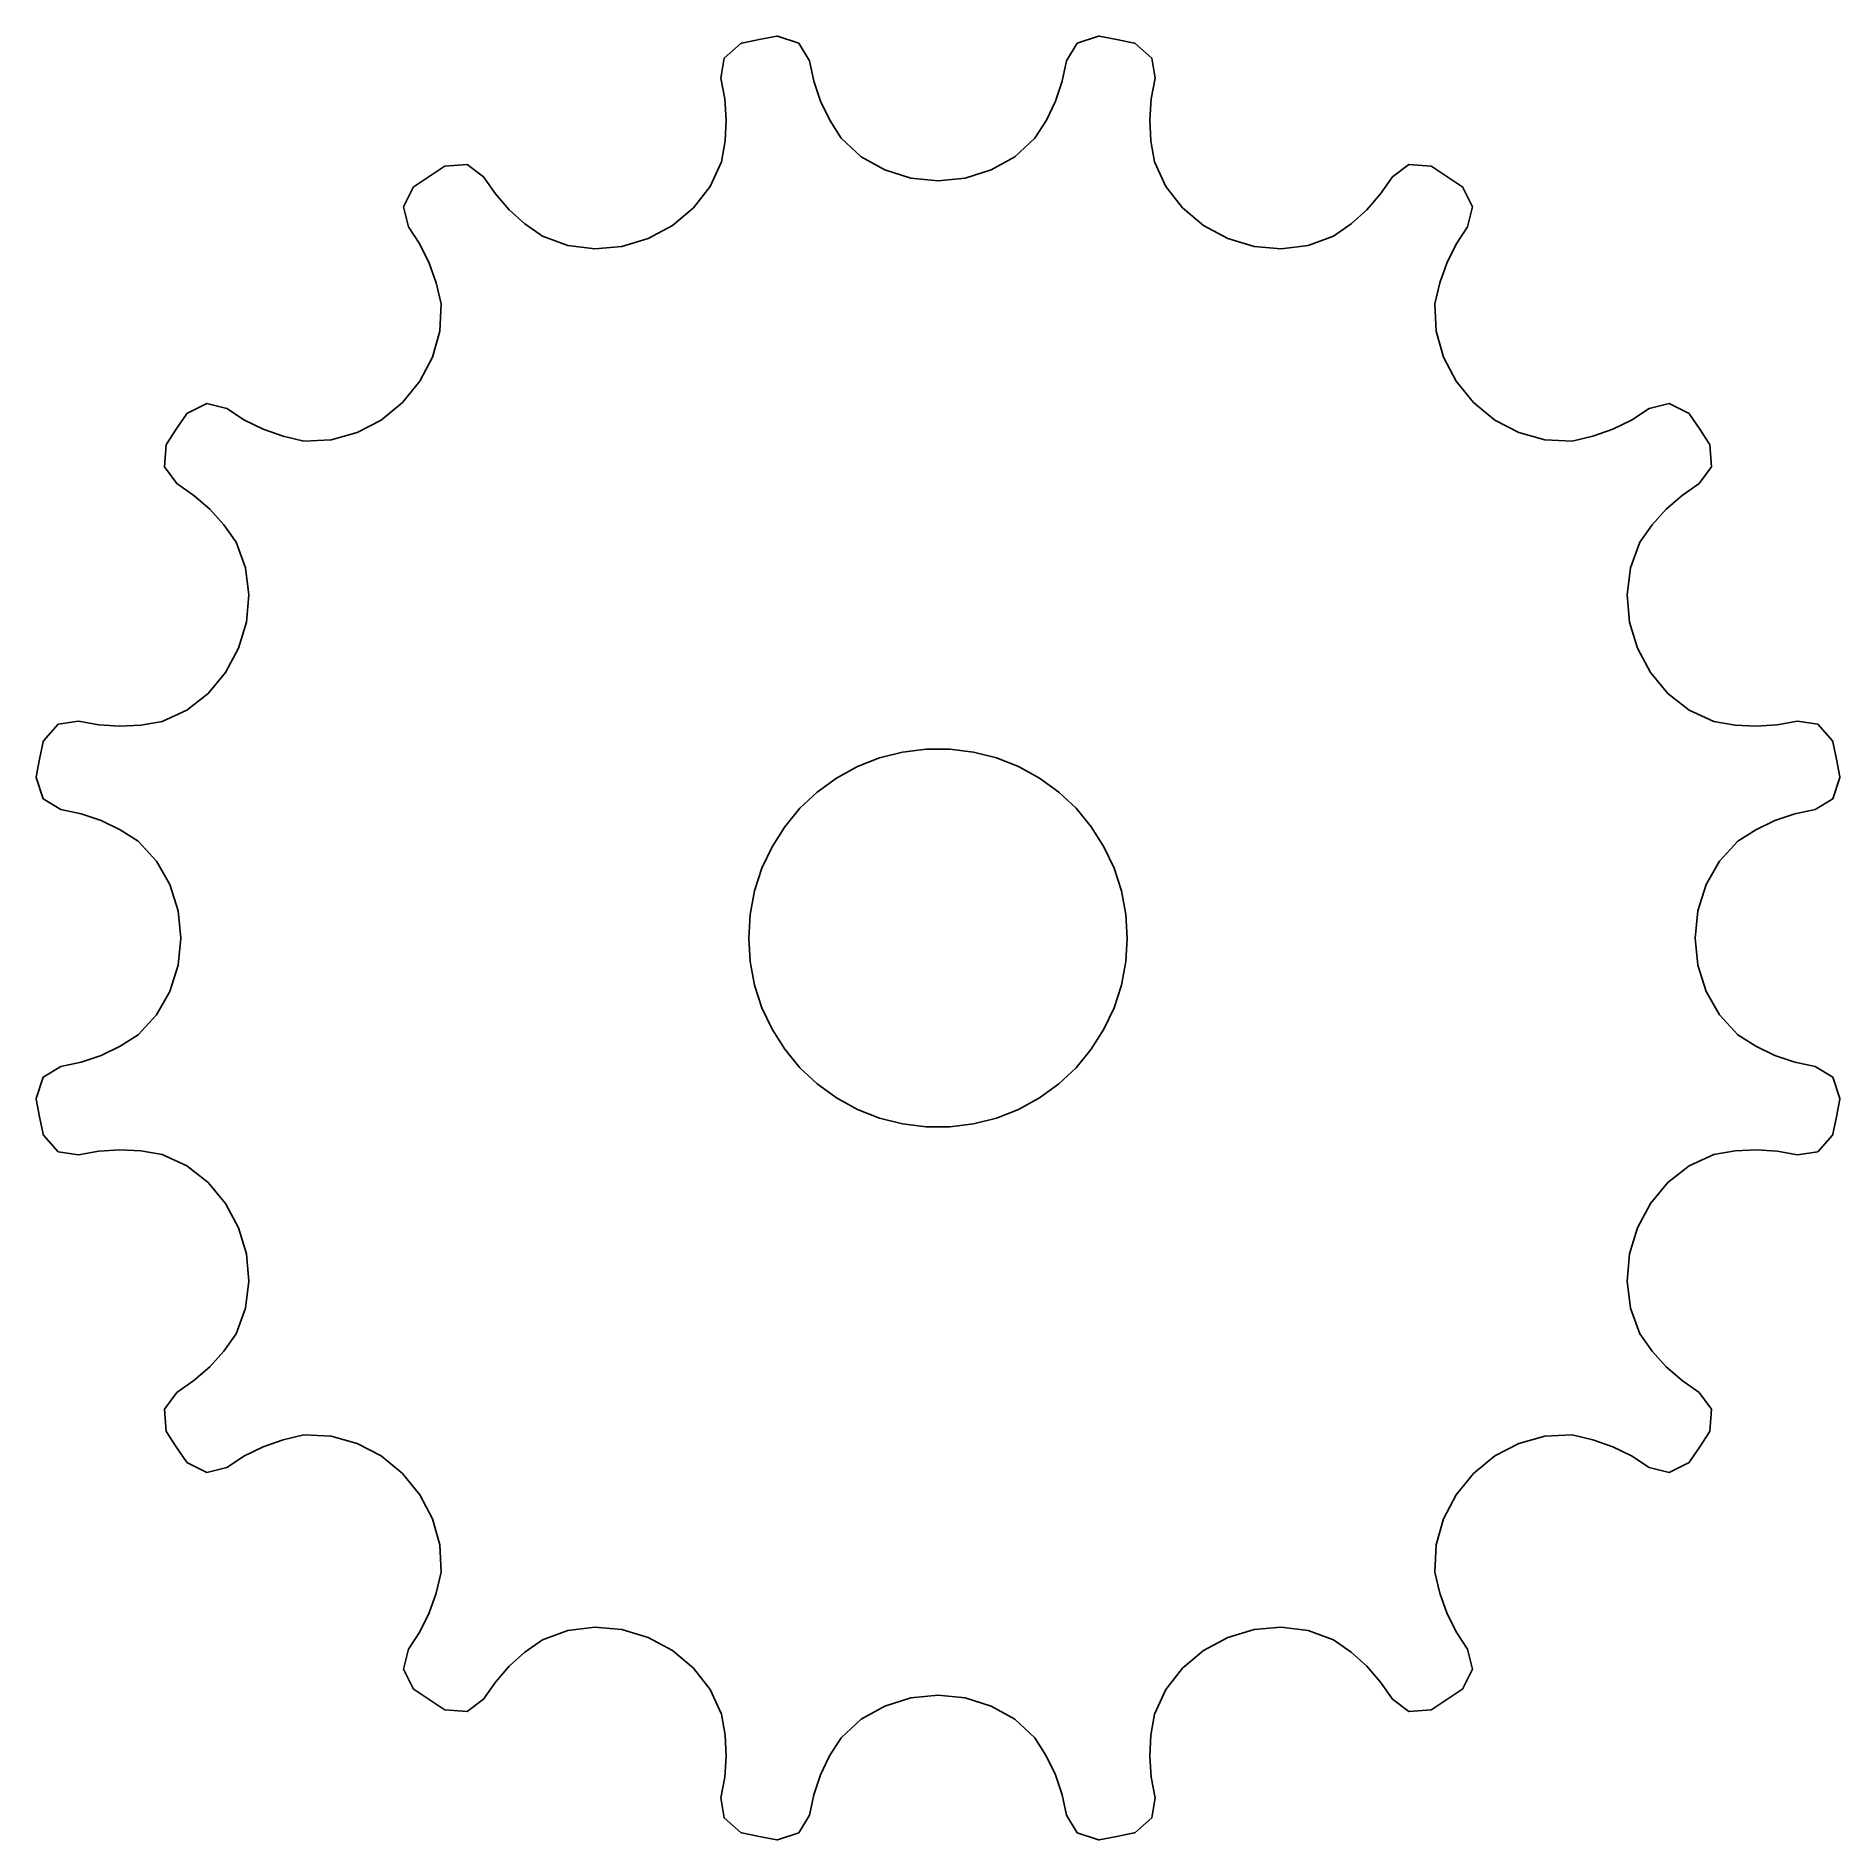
# Model space of a CAD drawing. Header units: metres. Extents: x -5 to 5, y 105 to 225.
# Drawn here: x -4.76 to 4.76, y 105.24 to 114.76 of the extents above.
import ezdxf

# ---------------------------------------------------------------- set-up
doc = ezdxf.new("R2010")
doc.units = ezdxf.units.M

msp = doc.modelspace()

# ---------------------------------------------------------------- linework, layer by layer
for p, q in [((-1.04059, 114.726), (-1.13014, 114.648)), ((-1.03702, 114.727), (-1.04059, 114.726)), ((-0.944031, 114.746), (-1.03702, 114.727)), ((-0.850662, 114.764), (-0.944031, 114.746)), ((-0.847046, 114.764), (-0.850662, 114.764)), ((-0.734589, 114.727), (-0.847046, 114.764)), ((-0.678375, 114.634), (-0.734589, 114.727)), ((0.734741, 114.727), (0.678375, 114.634)), ((0.847046, 114.764), (0.734741, 114.727)), ((0.850662, 114.764), (0.847046, 114.764)), ((0.944031, 114.746), (0.850662, 114.764)), ((1.03702, 114.727), (0.944031, 114.746)), ((1.04059, 114.726), (1.03702, 114.727)), ((1.13026, 114.648), (1.04059, 114.726)), ((-1.13014, 114.648), (-1.1465, 114.541)), ((-0.655991, 114.526), (-0.678375, 114.634)), ((0.678375, 114.634), (0.656052, 114.526)), ((1.1465, 114.541), (1.13026, 114.648)), ((-1.1465, 114.541), (-1.12584, 114.432)), ((1.12589, 114.432), (1.1465, 114.541)), ((-0.620392, 114.421), (-0.655991, 114.526)), ((0.656052, 114.526), (0.620544, 114.421)), ((-1.12584, 114.432), (-1.11859, 114.322)), ((-0.572189, 114.32), (-0.620392, 114.421)), ((0.620544, 114.421), (0.572357, 114.32)), ((1.11874, 114.322), (1.12589, 114.432)), ((-1.11859, 114.322), (-1.12457, 114.211)), ((-0.511993, 114.225), (-0.572189, 114.32)), ((0.572357, 114.32), (0.511993, 114.225)), ((1.12474, 114.211), (1.11874, 114.322)), ((-1.12457, 114.211), (-1.14362, 114.099)), ((-0.406158, 114.127), (-0.511993, 114.225)), ((0.511993, 114.225), (0.406158, 114.127)), ((1.14362, 114.099), (1.12474, 114.211)), ((-2.60886, 114.075), (-2.68837, 114.023)), ((-2.60576, 114.077), (-2.60886, 114.075)), ((-2.48764, 114.086), (-2.60576, 114.077)), ((-2.39999, 114.021), (-2.48764, 114.086)), ((-1.14362, 114.099), (-1.20421, 113.969)), ((-0.281647, 114.057), (-0.406158, 114.127)), ((-0.144287, 114.014), (-0.281647, 114.057)), ((0.281647, 114.057), (0.144287, 114.014)), ((0.406158, 114.127), (0.281647, 114.057)), ((1.20421, 113.969), (1.14362, 114.099)), ((2.48776, 114.086), (2.39999, 114.021)), ((2.60576, 114.077), (2.48776, 114.086)), ((2.60886, 114.075), (2.60576, 114.077)), ((2.68837, 114.023), (2.60886, 114.075)), ((-2.76984, 113.968), (-2.82297, 113.862)), ((-2.76685, 113.97), (-2.76984, 113.968)), ((-2.68837, 114.023), (-2.76685, 113.97)), ((-2.33803, 113.93), (-2.39999, 114.021)), ((-1.20421, 113.969), (-1.29231, 113.856)), ((0, 114), (-0.144287, 114.014)), ((0.144287, 114.014), (0, 114)), ((1.29231, 113.856), (1.20421, 113.969)), ((2.39999, 114.021), (2.33807, 113.93)), ((2.76685, 113.97), (2.68837, 114.023)), ((2.76984, 113.968), (2.76685, 113.97)), ((2.82307, 113.862), (2.76984, 113.968)), ((-2.26508, 113.847), (-2.33803, 113.93)), ((2.33807, 113.93), (2.26523, 113.847)), ((-2.82297, 113.862), (-2.79684, 113.756)), ((-2.18201, 113.773), (-2.26508, 113.847)), ((-2.08968, 113.707), (-2.18201, 113.773)), ((-1.29231, 113.856), (-1.40286, 113.764)), ((1.40286, 113.764), (1.29231, 113.856)), ((2.18217, 113.773), (2.08968, 113.707)), ((2.26523, 113.847), (2.18217, 113.773)), ((2.79684, 113.756), (2.82307, 113.862)), ((-2.79684, 113.756), (-2.73634, 113.664)), ((-1.95471, 113.658), (-2.08968, 113.707)), ((-1.53064, 113.695), (-1.66948, 113.653)), ((-1.40286, 113.764), (-1.53064, 113.695)), ((1.53064, 113.695), (1.40286, 113.764)), ((1.66948, 113.653), (1.53064, 113.695)), ((2.08968, 113.707), (1.95471, 113.658)), ((2.73637, 113.664), (2.79684, 113.756)), ((-2.73634, 113.664), (-2.68745, 113.565)), ((-1.81274, 113.64), (-1.95471, 113.658)), ((-1.66948, 113.653), (-1.81274, 113.64)), ((1.81274, 113.64), (1.66948, 113.653)), ((1.95471, 113.658), (1.81274, 113.64)), ((2.68756, 113.565), (2.73637, 113.664)), ((-2.68745, 113.565), (-2.65031, 113.46)), ((2.65044, 113.46), (2.68756, 113.565)), ((-2.65031, 113.46), (-2.62512, 113.349)), ((2.62512, 113.349), (2.65044, 113.46)), ((-2.62512, 113.349), (-2.63126, 113.206)), ((2.63126, 113.206), (2.62512, 113.349)), ((-2.63126, 113.206), (-2.66956, 113.068)), ((2.66956, 113.068), (2.63126, 113.206)), ((-2.66956, 113.068), (-2.73645, 112.941)), ((2.73645, 112.941), (2.66956, 113.068)), ((-2.73645, 112.941), (-2.82826, 112.828)), ((2.82826, 112.828), (2.73645, 112.941)), ((-3.86195, 112.823), (-3.96776, 112.77)), ((-3.75623, 112.797), (-3.86195, 112.823)), ((-2.82826, 112.828), (-2.94051, 112.736)), ((2.94051, 112.736), (2.82826, 112.828)), ((3.86205, 112.823), (3.75623, 112.797)), ((3.96776, 112.77), (3.86205, 112.823)), ((-3.96988, 112.767), (-4.02344, 112.688)), ((-3.96776, 112.77), (-3.96988, 112.767)), ((-3.66411, 112.736), (-3.75623, 112.797)), ((-3.56493, 112.688), (-3.66411, 112.736)), ((-2.94051, 112.736), (-3.06787, 112.67)), ((3.06787, 112.67), (2.94051, 112.736)), ((3.66414, 112.736), (3.56505, 112.687)), ((3.75623, 112.797), (3.66414, 112.736)), ((3.96988, 112.767), (3.96776, 112.77)), ((4.02344, 112.688), (3.96988, 112.767)), ((-4.02344, 112.688), (-4.07544, 112.609)), ((-3.45964, 112.65), (-3.56493, 112.688)), ((-3.34921, 112.625), (-3.45964, 112.65)), ((-3.20566, 112.631), (-3.34921, 112.625)), ((-3.06787, 112.67), (-3.20566, 112.631)), ((3.20566, 112.631), (3.06787, 112.67)), ((3.34921, 112.625), (3.20566, 112.631)), ((3.45976, 112.65), (3.34921, 112.625)), ((3.56505, 112.687), (3.45976, 112.65)), ((4.07544, 112.609), (4.02344, 112.688)), ((-4.07739, 112.606), (-4.08603, 112.488)), ((-4.07544, 112.609), (-4.07739, 112.606)), ((4.07739, 112.606), (4.07544, 112.609)), ((4.08609, 112.488), (4.07739, 112.606)), ((-4.08603, 112.488), (-4.02139, 112.4)), ((4.02139, 112.4), (4.08609, 112.488)), ((-4.02139, 112.4), (-3.93025, 112.338)), ((3.93028, 112.338), (4.02139, 112.4)), ((-3.93025, 112.338), (-3.84717, 112.265)), ((-3.84717, 112.265), (-3.77258, 112.182)), ((3.77264, 112.182), (3.84723, 112.265)), ((3.84723, 112.265), (3.93028, 112.338)), ((-3.77258, 112.182), (-3.70699, 112.09)), ((3.70699, 112.09), (3.77264, 112.182)), ((-3.70699, 112.09), (-3.65771, 111.955)), ((3.65771, 111.955), (3.70699, 112.09)), ((-3.65771, 111.955), (-3.64037, 111.813)), ((3.64037, 111.813), (3.65771, 111.955)), ((-3.64037, 111.813), (-3.65343, 111.669)), ((3.65343, 111.669), (3.64037, 111.813)), ((-3.65343, 111.669), (-3.69531, 111.531)), ((3.69531, 111.531), (3.65343, 111.669)), ((-3.69531, 111.531), (-3.76387, 111.403)), ((3.76387, 111.403), (3.69531, 111.531)), ((-3.76387, 111.403), (-3.85593, 111.292)), ((3.85593, 111.292), (3.76387, 111.403)), ((-3.85593, 111.292), (-3.96858, 111.204)), ((3.96858, 111.204), (3.85593, 111.292)), ((-3.96858, 111.204), (-4.09886, 111.144)), ((4.09886, 111.144), (3.96858, 111.204)), ((-4.64833, 111.13), (-4.72571, 111.041)), ((-4.5406, 111.146), (-4.64833, 111.13)), ((-4.43236, 111.126), (-4.5406, 111.146)), ((-4.32205, 111.119), (-4.43236, 111.126)), ((-4.21059, 111.125), (-4.32205, 111.119)), ((-4.09886, 111.144), (-4.21059, 111.125)), ((4.21065, 111.125), (4.09886, 111.144)), ((4.32211, 111.119), (4.21065, 111.125)), ((4.43237, 111.126), (4.32211, 111.119)), ((4.5406, 111.146), (4.43237, 111.126)), ((4.64838, 111.13), (4.5406, 111.146)), ((4.72571, 111.041), (4.64838, 111.13)), ((-4.72652, 111.037), (-4.74597, 110.944)), ((-4.72571, 111.041), (-4.72652, 111.037)), ((4.72652, 111.037), (4.72571, 111.041)), ((4.74597, 110.944), (4.72652, 111.037)), ((-4.74597, 110.944), (-4.7636, 110.851)), ((-0.425766, 110.905), (-0.309006, 110.951)), ((-0.309006, 110.951), (-0.187378, 110.982)), ((-0.187378, 110.982), (-0.06279, 110.998)), ((-0.06279, 110.998), (0.06279, 110.998)), ((0.06279, 110.998), (0.187378, 110.982)), ((0.187378, 110.982), (0.309006, 110.951)), ((0.309006, 110.951), (0.425766, 110.905)), ((4.7636, 110.851), (4.74597, 110.944)), ((-4.7636, 110.851), (-4.76421, 110.847)), ((-4.76421, 110.847), (-4.72704, 110.735)), ((-0.637421, 110.771), (-0.535812, 110.844)), ((-0.535812, 110.844), (-0.425766, 110.905)), ((0.425766, 110.905), (0.535812, 110.844)), ((0.535812, 110.844), (0.637421, 110.771)), ((4.72704, 110.735), (4.76421, 110.847)), ((4.76421, 110.847), (4.7636, 110.851)), ((-4.72704, 110.735), (-4.63373, 110.678)), ((-0.728958, 110.685), (-0.637421, 110.771)), ((0.637421, 110.771), (0.728958, 110.685)), ((4.63373, 110.678), (4.72704, 110.735)), ((-4.63373, 110.678), (-4.52583, 110.656)), ((-4.52583, 110.656), (-4.42119, 110.621)), ((-0.809006, 110.588), (-0.728958, 110.685)), ((0.728958, 110.685), (0.809006, 110.588)), ((4.42119, 110.62), (4.52583, 110.656)), ((4.52583, 110.656), (4.63373, 110.678)), ((-4.42119, 110.621), (-4.3205, 110.572)), ((-4.3205, 110.572), (-4.2245, 110.512)), ((-0.876297, 110.482), (-0.809006, 110.588)), ((0.809006, 110.588), (0.876297, 110.482)), ((4.2245, 110.512), (4.3205, 110.572)), ((4.3205, 110.572), (4.42119, 110.62)), ((-4.2245, 110.512), (-4.12733, 110.406)), ((-0.929764, 110.368), (-0.876297, 110.482)), ((0.876297, 110.482), (0.929764, 110.368)), ((4.12733, 110.406), (4.2245, 110.512)), ((-4.12733, 110.406), (-4.05698, 110.282)), ((-0.968582, 110.249), (-0.929764, 110.368)), ((0.929764, 110.368), (0.968582, 110.249)), ((4.05698, 110.282), (4.12733, 110.406)), ((-4.05698, 110.282), (-4.01422, 110.144)), ((-0.992111, 110.125), (-0.968582, 110.249)), ((0.968582, 110.249), (0.992111, 110.125)), ((4.01422, 110.144), (4.05698, 110.282)), ((-4.01422, 110.144), (-3.99979, 110)), ((-1, 110), (-0.992111, 110.125)), ((0.992111, 110.125), (1, 110)), ((3.99979, 110), (4.01422, 110.144)), ((-3.99979, 110), (-4.01422, 109.856)), ((-0.992111, 109.875), (-1, 110)), ((1, 110), (0.992111, 109.875)), ((4.01422, 109.856), (3.99979, 110)), ((-0.968582, 109.751), (-0.992111, 109.875)), ((0.992111, 109.875), (0.968582, 109.751)), ((-4.01422, 109.856), (-4.05698, 109.718)), ((4.05698, 109.718), (4.01422, 109.856)), ((-4.05698, 109.718), (-4.12733, 109.594)), ((-0.929764, 109.632), (-0.968582, 109.751)), ((0.968582, 109.751), (0.929764, 109.632)), ((4.12733, 109.594), (4.05698, 109.718)), ((-4.12733, 109.594), (-4.2245, 109.488)), ((-0.876297, 109.518), (-0.929764, 109.632)), ((0.929764, 109.632), (0.876297, 109.518)), ((4.2245, 109.488), (4.12733, 109.594)), ((-4.2245, 109.488), (-4.3205, 109.428)), ((-0.809006, 109.412), (-0.876297, 109.518)), ((0.876297, 109.518), (0.809006, 109.412)), ((4.3205, 109.428), (4.2245, 109.488)), ((-4.3205, 109.428), (-4.42119, 109.38)), ((-0.728958, 109.315), (-0.809006, 109.412)), ((0.809006, 109.412), (0.728958, 109.315)), ((4.42119, 109.379), (4.3205, 109.428)), ((-4.63373, 109.322), (-4.72704, 109.265)), ((-4.52583, 109.344), (-4.63373, 109.322)), ((-4.42119, 109.38), (-4.52583, 109.344)), ((-0.637421, 109.229), (-0.728958, 109.315)), ((0.728958, 109.315), (0.637421, 109.229)), ((4.52583, 109.344), (4.42119, 109.379)), ((4.63373, 109.322), (4.52583, 109.344)), ((4.72704, 109.265), (4.63373, 109.322)), ((-4.72704, 109.265), (-4.76421, 109.153)), ((-0.535812, 109.156), (-0.637421, 109.229)), ((0.637421, 109.229), (0.535812, 109.156)), ((4.76421, 109.153), (4.72704, 109.265)), ((-4.76421, 109.153), (-4.7636, 109.149)), ((-4.7636, 109.149), (-4.74597, 109.056)), ((-0.425766, 109.095), (-0.535812, 109.156)), ((0.535812, 109.156), (0.425766, 109.095)), ((4.74597, 109.056), (4.7636, 109.149)), ((4.7636, 109.149), (4.76421, 109.153)), ((-4.74597, 109.056), (-4.72652, 108.963)), ((-0.309006, 109.049), (-0.425766, 109.095)), ((-0.187378, 109.018), (-0.309006, 109.049)), ((-0.06279, 109.002), (-0.187378, 109.018)), ((0.187378, 109.018), (0.06279, 109.002)), ((0.309006, 109.049), (0.187378, 109.018)), ((0.425766, 109.095), (0.309006, 109.049)), ((4.72652, 108.963), (4.74597, 109.056)), ((-4.72652, 108.963), (-4.72571, 108.959)), ((-4.72571, 108.959), (-4.64838, 108.87)), ((0.06279, 109.002), (-0.06279, 109.002)), ((4.64833, 108.87), (4.72571, 108.959)), ((4.72571, 108.959), (4.72652, 108.963)), ((-4.64838, 108.87), (-4.5406, 108.854)), ((-4.5406, 108.854), (-4.43237, 108.874)), ((-4.43237, 108.874), (-4.32211, 108.881)), ((-4.32211, 108.881), (-4.21065, 108.875)), ((-4.21065, 108.875), (-4.09886, 108.856)), ((-4.09886, 108.856), (-3.96858, 108.796)), ((3.96858, 108.796), (4.09886, 108.856)), ((4.09886, 108.856), (4.21059, 108.875)), ((4.21059, 108.875), (4.32205, 108.881)), ((4.32205, 108.881), (4.43236, 108.874)), ((4.43236, 108.874), (4.5406, 108.854)), ((4.5406, 108.854), (4.64833, 108.87)), ((-3.96858, 108.796), (-3.85593, 108.708)), ((3.85593, 108.708), (3.96858, 108.796)), ((-3.85593, 108.708), (-3.76387, 108.597)), ((3.76387, 108.597), (3.85593, 108.708)), ((-3.76387, 108.597), (-3.69531, 108.469)), ((3.69531, 108.469), (3.76387, 108.597)), ((-3.69531, 108.469), (-3.65343, 108.331)), ((3.65343, 108.331), (3.69531, 108.469)), ((-3.65343, 108.331), (-3.64037, 108.187)), ((3.64037, 108.187), (3.65343, 108.331)), ((-3.64037, 108.187), (-3.65771, 108.045)), ((3.65771, 108.045), (3.64037, 108.187)), ((-3.65771, 108.045), (-3.70699, 107.91)), ((3.70699, 107.91), (3.65771, 108.045)), ((-3.70699, 107.91), (-3.77264, 107.818)), ((3.77258, 107.818), (3.70699, 107.91)), ((-3.77264, 107.818), (-3.84723, 107.735)), ((3.84717, 107.735), (3.77258, 107.818)), ((-3.84723, 107.735), (-3.93028, 107.662)), ((3.93025, 107.662), (3.84717, 107.735)), ((-4.02139, 107.6), (-4.08609, 107.512)), ((-3.93028, 107.662), (-4.02139, 107.6)), ((4.02139, 107.6), (3.93025, 107.662)), ((4.08603, 107.512), (4.02139, 107.6)), ((-4.08609, 107.512), (-4.07739, 107.394)), ((4.07739, 107.394), (4.08603, 107.512)), ((-4.07739, 107.394), (-4.07544, 107.391)), ((-4.07544, 107.391), (-4.02344, 107.312)), ((4.02344, 107.312), (4.07544, 107.391)), ((4.07544, 107.391), (4.07739, 107.394)), ((-4.02344, 107.312), (-3.96988, 107.233)), ((-3.66414, 107.264), (-3.56505, 107.313)), ((-3.56505, 107.313), (-3.45976, 107.35)), ((-3.45976, 107.35), (-3.34921, 107.375)), ((-3.34921, 107.375), (-3.20566, 107.369)), ((-3.20566, 107.369), (-3.06787, 107.33)), ((-3.06787, 107.33), (-2.94051, 107.264)), ((2.94051, 107.264), (3.06787, 107.33)), ((3.06787, 107.33), (3.20566, 107.369)), ((3.20566, 107.369), (3.34921, 107.375)), ((3.34921, 107.375), (3.45964, 107.35)), ((3.45964, 107.35), (3.56493, 107.312)), ((3.56493, 107.312), (3.66411, 107.264)), ((3.96988, 107.233), (4.02344, 107.312)), ((-3.96988, 107.233), (-3.96776, 107.23)), ((-3.96776, 107.23), (-3.86205, 107.177)), ((-3.86205, 107.177), (-3.75623, 107.203)), ((-3.75623, 107.203), (-3.66414, 107.264)), ((-2.94051, 107.264), (-2.82826, 107.172)), ((2.82826, 107.172), (2.94051, 107.264)), ((3.66411, 107.264), (3.75623, 107.203)), ((3.75623, 107.203), (3.86195, 107.177)), ((3.86195, 107.177), (3.96776, 107.23)), ((3.96776, 107.23), (3.96988, 107.233)), ((-2.82826, 107.172), (-2.73645, 107.059)), ((2.73645, 107.059), (2.82826, 107.172)), ((-2.73645, 107.059), (-2.66956, 106.932)), ((2.66956, 106.932), (2.73645, 107.059)), ((-2.66956, 106.932), (-2.63126, 106.794)), ((2.63126, 106.794), (2.66956, 106.932)), ((-2.63126, 106.794), (-2.62512, 106.651)), ((2.62512, 106.651), (2.63126, 106.794)), ((-2.62512, 106.651), (-2.65044, 106.54)), ((2.65031, 106.54), (2.62512, 106.651)), ((-2.65044, 106.54), (-2.68756, 106.435)), ((2.68745, 106.435), (2.65031, 106.54)), ((-2.68756, 106.435), (-2.73637, 106.336)), ((2.73634, 106.336), (2.68745, 106.435)), ((-2.08968, 106.293), (-1.95471, 106.342)), ((-1.95471, 106.342), (-1.81274, 106.36)), ((-1.81274, 106.36), (-1.66948, 106.347)), ((-1.66948, 106.347), (-1.53064, 106.305)), ((1.53064, 106.305), (1.66948, 106.347)), ((1.66948, 106.347), (1.81274, 106.36)), ((1.81274, 106.36), (1.95471, 106.342)), ((1.95471, 106.342), (2.08968, 106.293)), ((-2.79684, 106.244), (-2.82307, 106.138)), ((-2.73637, 106.336), (-2.79684, 106.244)), ((-2.18217, 106.227), (-2.08968, 106.293)), ((-1.53064, 106.305), (-1.40286, 106.236)), ((1.40286, 106.236), (1.53064, 106.305)), ((2.08968, 106.293), (2.18201, 106.227)), ((2.79684, 106.244), (2.73634, 106.336)), ((2.82297, 106.138), (2.79684, 106.244)), ((-2.33807, 106.07), (-2.26523, 106.153)), ((-2.26523, 106.153), (-2.18217, 106.227)), ((-1.40286, 106.236), (-1.29231, 106.144)), ((1.29231, 106.144), (1.40286, 106.236)), ((2.18201, 106.227), (2.26508, 106.153)), ((2.26508, 106.153), (2.33803, 106.07)), ((-2.82307, 106.138), (-2.76984, 106.032)), ((-2.39999, 105.979), (-2.33807, 106.07)), ((-1.29231, 106.144), (-1.20421, 106.031)), ((1.20421, 106.031), (1.29231, 106.144)), ((2.33803, 106.07), (2.39999, 105.979)), ((2.76984, 106.032), (2.82297, 106.138)), ((-2.76984, 106.032), (-2.76685, 106.03)), ((-2.76685, 106.03), (-2.68837, 105.977)), ((-2.68837, 105.977), (-2.60886, 105.925)), ((-2.48776, 105.914), (-2.39999, 105.979)), ((-1.20421, 106.031), (-1.14362, 105.901)), ((-0.281647, 105.943), (-0.144287, 105.986)), ((-0.144287, 105.986), (0, 106)), ((0, 106), (0.144287, 105.986)), ((0.144287, 105.986), (0.281647, 105.943)), ((1.14362, 105.901), (1.20421, 106.031)), ((2.39999, 105.979), (2.48764, 105.914)), ((2.60886, 105.925), (2.68837, 105.977)), ((2.68837, 105.977), (2.76685, 106.03)), ((2.76685, 106.03), (2.76984, 106.032)), ((-2.60886, 105.925), (-2.60576, 105.923)), ((-2.60576, 105.923), (-2.48776, 105.914)), ((-1.14362, 105.901), (-1.12474, 105.789)), ((-0.511993, 105.775), (-0.406158, 105.873)), ((-0.406158, 105.873), (-0.281647, 105.943)), ((0.281647, 105.943), (0.406158, 105.873)), ((0.406158, 105.873), (0.511993, 105.775)), ((1.12457, 105.789), (1.14362, 105.901)), ((2.48764, 105.914), (2.60576, 105.923)), ((2.60576, 105.923), (2.60886, 105.925)), ((-1.12474, 105.789), (-1.11874, 105.678)), ((-0.572357, 105.68), (-0.511993, 105.775)), ((0.511993, 105.775), (0.572189, 105.68)), ((1.11859, 105.678), (1.12457, 105.789)), ((-1.11874, 105.678), (-1.12589, 105.568)), ((-0.620544, 105.579), (-0.572357, 105.68)), ((0.572189, 105.68), (0.620392, 105.579)), ((1.12584, 105.568), (1.11859, 105.678)), ((-0.656052, 105.474), (-0.620544, 105.579)), ((0.620392, 105.579), (0.655991, 105.474)), ((-1.12589, 105.568), (-1.1465, 105.459)), ((1.1465, 105.459), (1.12584, 105.568)), ((-1.1465, 105.459), (-1.13026, 105.352)), ((-0.678375, 105.366), (-0.656052, 105.474)), ((0.655991, 105.474), (0.678375, 105.366)), ((1.13014, 105.352), (1.1465, 105.459)), ((-1.13026, 105.352), (-1.04059, 105.274)), ((-0.734741, 105.273), (-0.678375, 105.366)), ((0.678375, 105.366), (0.734589, 105.273)), ((1.04059, 105.274), (1.13014, 105.352)), ((-1.04059, 105.274), (-1.03702, 105.273)), ((-1.03702, 105.273), (-0.944031, 105.254)), ((-0.944031, 105.254), (-0.850662, 105.236)), ((-0.850662, 105.236), (-0.847046, 105.236)), ((-0.847046, 105.236), (-0.734741, 105.273)), ((0.734589, 105.273), (0.847046, 105.236)), ((0.847046, 105.236), (0.850662, 105.236)), ((0.850662, 105.236), (0.944031, 105.254)), ((0.944031, 105.254), (1.03702, 105.273)), ((1.03702, 105.273), (1.04059, 105.274))]:
    msp.add_line(p, q)

doc.saveas('drawing.dxf')
